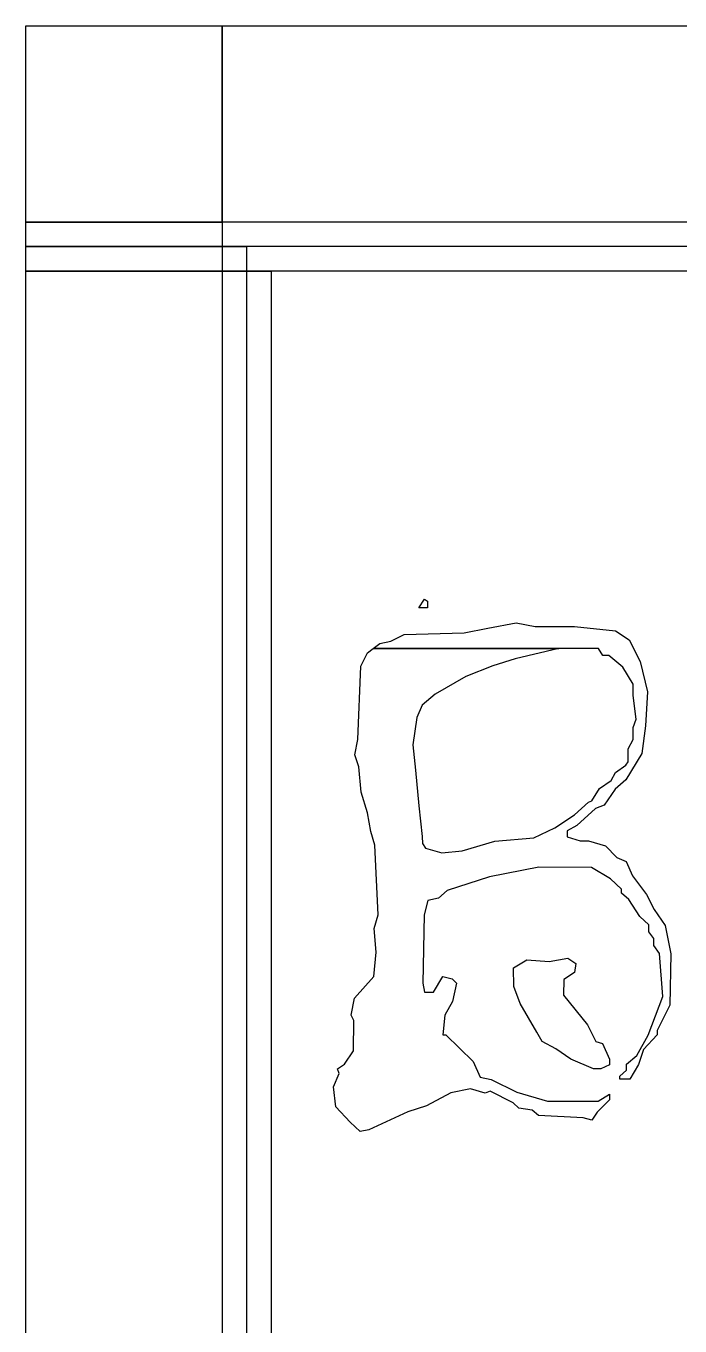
# Model space of a CAD drawing. Extents: x 17 to 2017, y 12 to 3012.
# Drawn here: x 16.6 to 149.9, y 2747.1 to 3012.3 of the extents above; entities that cross this region are included whole.
import ezdxf

# ---------------------------------------------------------------- set-up
doc = ezdxf.new("R2010")
doc.units = 0
doc.header["$MEASUREMENT"] = 0
for name, color, linetype in [('L12D0_ETCH', 190, 'CONTINUOUS'), ('L14D0_AU', 2, 'CONTINUOUS'), ('L3D0_BASE', 3, 'CONTINUOUS'), ('L4D0_CNTR', 1, 'CONTINUOUS'), ('L7D0_DE', 42, 'CONTINUOUS')]:
    doc.layers.add(name, color=color, linetype=linetype)

msp = doc.modelspace()

# ---------------------------------------------------------------- linework, layer by layer
at = {"layer": 'L12D0_ETCH'}
msp.add_lwpolyline([(16.55, 2962.27), (66.55, 2962.27), (66.55, 62.27), (1966.55, 62.27), (1966.55, 2962.27), (16.55, 2962.27), (16.55, 3012.27), (2016.55, 3012.27), (2016.55, 12.27), (16.55, 12.27)], close=True, dxfattribs=at)
at = {"layer": 'L14D0_AU'}
for points in [[(97.82, 2895.34), (98.43, 2894.96), (98.43, 2893.61), (96.68, 2893.61)], [(83.68, 2787.69), (83.68, 2787.69), (82.64, 2788.64), (79.77, 2791.8), (79.3, 2795.89), (80.43, 2798.58), (80.06, 2799.52), (81.49, 2800.52), (83.32, 2803.18), (83.42, 2809.43), (82.87, 2810.5), (83.59, 2813.94), (87.48, 2818.4), (87.96, 2823.32), (87.59, 2828.18), (88.35, 2830.95), (87.68, 2845.19), (86.92, 2847.96), (86.24, 2851.78), (84.92, 2855.95), (84.45, 2861.15), (83.64, 2863.58), (84.25, 2866.71), (84.83, 2881.71), (86.23, 2884.41), (87.34, 2885.28), (125.24, 2885.28), (116.31, 2883.17), (111.8, 2881.75), (106.24, 2879.58), (99.99, 2875.98), (97.35, 2873.71), (96.29, 2871.22), (95.44, 2865.63), (96, 2860.46), (96.71, 2853.17), (97.33, 2846.92), (97.4, 2845.53), (98.01, 2844.58), (101.38, 2843.63), (105.55, 2844.01), (112.15, 2846.01), (120.13, 2846.68), (124.39, 2848.71), (128.46, 2851.38), (131.29, 2853.94), (131.96, 2854.21), (133.5, 2856.73), (135.9, 2858.37), (136.77, 2860), (138.87, 2861.47), (139.38, 2862.2), (139.4, 2864.83), (140.37, 2866.71), (140.38, 2869.14), (141.04, 2870.87), (140.39, 2875.73), (140.42, 2878.01), (138.3, 2881.45), (135.45, 2883.89), (134.19, 2883.89), (133.33, 2885.28), (87.34, 2885.28), (88.69, 2886.33), (90.97, 2886.77), (93.67, 2888.12), (105.9, 2888.45), (110.76, 2889.4), (116.52, 2890.51), (120.43, 2889.79), (128.46, 2889.74), (136.79, 2888.89), (139.58, 2887.03), (141.8, 2882.65), (143.29, 2876.43), (142.9, 2869.49), (142.18, 2863.85), (138.91, 2858.5), (136.74, 2856.59), (134.47, 2853.3), (132.7, 2852.63), (128.9, 2849.15), (126.9, 2848.12), (126.9, 2846.86), (129.58, 2846.05), (131.29, 2846.05), (134.73, 2845.03), (137.06, 2842.63), (138.96, 2841.84), (140.23, 2838.94), (143.11, 2835.12), (144.69, 2832.02), (146.9, 2828.81), (148.07, 2822.97), (147.9, 2812.56), (145.3, 2807.34), (145.3, 2806.46), (142.52, 2803.46), (141.45, 2800.43), (139.71, 2797.46), (137.66, 2797.46), (137.66, 2798.04), (139.05, 2799.3), (139.05, 2800.52), (141.15, 2802.29), (143.47, 2806.39), (146.46, 2814.29), (145.75, 2823.05), (144.6, 2824.69), (144.6, 2826.13), (143.58, 2827.48), (143.56, 2828.92), (141.73, 2830.61), (139.48, 2834.08), (138.01, 2835.4), (138.01, 2836.2), (135.75, 2838.31), (131.93, 2840.63), (121.17, 2840.66), (111.1, 2838.74), (102.43, 2835.9), (100.69, 2834.33), (98.51, 2833.87), (97.78, 2830.95), (97.46, 2817.04), (97.82, 2815.16), (99.65, 2815.18), (101.57, 2818.35), (103.47, 2817.89), (104.36, 2817.02), (103.56, 2813.25), (101.99, 2810.47), (101.55, 2806.48), (102.17, 2806.48), (107.78, 2801.07), (109.2, 2797.86), (111.45, 2797.39), (116.66, 2794.75), (122.91, 2792.93), (133.24, 2792.94), (135.58, 2794.39), (135.58, 2793.22), (133.06, 2790.71), (131.99, 2789.07), (130.2, 2789.56), (121.07, 2789.99), (119.78, 2791.11), (117.09, 2791.53), (115.89, 2792.61), (111.2, 2794.97), (110.21, 2794.6), (107.2, 2795.44), (103.23, 2794.62), (98.26, 2791.98), (94.44, 2790.8), (86.46, 2787.11), (84.72, 2786.74)], [(132.28, 2799.56), (127.71, 2801.51), (124.64, 2803.59), (121.86, 2805.13), (120.74, 2807), (117.32, 2812.9), (116.04, 2816.31), (115.96, 2820.16), (118.74, 2821.79), (123.25, 2821.47), (127.04, 2822.09), (128.68, 2821.02), (128.46, 2819.16), (126.23, 2817.76), (126.2, 2814.55), (131.08, 2808.5), (132.78, 2805.14), (134.17, 2804.7), (135.58, 2801.53), (135.58, 2800.34), (133.81, 2799.54)]]:
    msp.add_lwpolyline(points, close=True, dxfattribs=at)
at = {"layer": 'L3D0_BASE'}
for points in [[(16.55, 3012.27), (56.55, 3012.27), (56.55, 52.27), (16.55, 52.27)], [(56.55, 3012.27), (2016.55, 3012.27), (2016.55, 2972.27), (56.55, 2972.27)]]:
    msp.add_lwpolyline(points, close=True, dxfattribs=at)
at = {"layer": 'L4D0_CNTR'}
msp.add_lwpolyline([(16.55, 12.27), (16.55, 2967.27), (61.55, 2967.27), (61.55, 57.27), (1971.55, 57.27), (1971.55, 2967.27), (16.55, 2967.27), (16.55, 3012.27), (2016.55, 3012.27), (2016.55, 12.27)], close=True, dxfattribs=at)
at = {"layer": 'L7D0_DE'}
msp.add_lwpolyline([(16.55, 12.45), (16.55, 2972.27), (56.55, 2972.27), (56.55, 52.44), (1976.55, 52.27), (1976.55, 2972.27), (16.55, 2972.27), (16.55, 3012.27), (2016.55, 3012.27), (2016.55, 12.27), (2016.55, 12.27)], close=True, dxfattribs=at)

doc.saveas('drawing.dxf')
